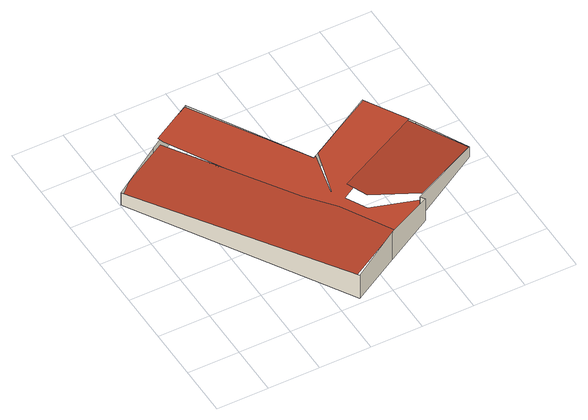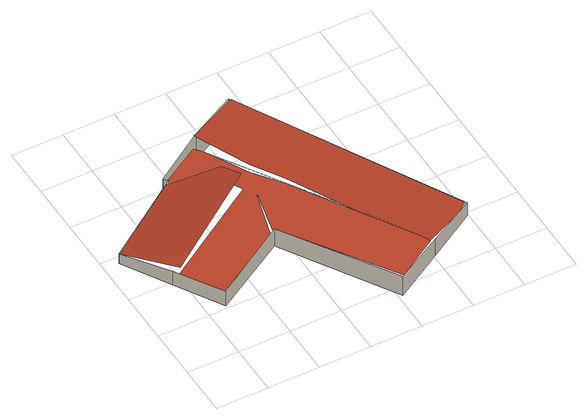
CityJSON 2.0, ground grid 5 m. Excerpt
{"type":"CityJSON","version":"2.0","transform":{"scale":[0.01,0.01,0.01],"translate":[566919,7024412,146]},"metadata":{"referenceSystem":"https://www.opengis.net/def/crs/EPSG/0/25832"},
"CityObjects":{
"building1":{"type":"Building","geometry":[{"type":"MultiSurface","lod":"2","boundaries":[[[0,1,2,3,4,5,6]],[[7,8,9,10,11,12,13,14,15,16,17,18,19,20,21,22],[23,24,25,26,22]],[[27,28,29,30,31,32]],[[33,34,35,36]],[[37,38,34,33]],[[39,40,38,37]],[[41,19,40,39]],[[42,43,19,41]],[[44,45,43,42]],[[46,47,45,44]],[[48,49,47,46]],[[50,51,49,48]],[[52,53,51,50]],[[36,35,53,52]]],"semantics":{"surfaces":[{"type":"RoofSurface"},{"type":"WallSurface"}],"values":[0,0,0,1,1,1,1,1,1,1,1,1,1,1]}}]}
},
"vertices":[
[133,2106,207],[22,2004,197],[1194,73,327],[1706,340,375],[1452,843,346],[1258,1122,325],[559,2322,247],[1687,402,245],[1730,354,243],[2079,554,230],[2174,667,227],[1702,795,246],[1597,989,250],[2554,1577,215],[2328,1955,225],[1668,1576,250],[1536,1103,253],[1527,1118,253],[1631,1554,251],[1606,1539,252],[943,2586,281],[554,2355,296],[599,2208,293],[572,2299,295],[1258,1122,264],[1452,843,256],[1612,526,248],[2522,1542,244],[1605,974,426],[1702,795,403],[2169,675,303],[2161,665,305],[2849,1075,168],[6,2030,52],[6,2030,197],[1206,54,327],[1206,54,52],[481,2312,52],[481,2312,247],[960,2596,52],[960,2596,281],[1606,1539,52],[2322,1965,52],[2322,1965,225],[2587,1522,52],[2587,1522,215],[2856,1073,52],[2856,1073,168],[2128,640,52],[2128,640,305],[2153,596,52],[2153,596,305],[1681,326,52],[1681,326,375]
]}
